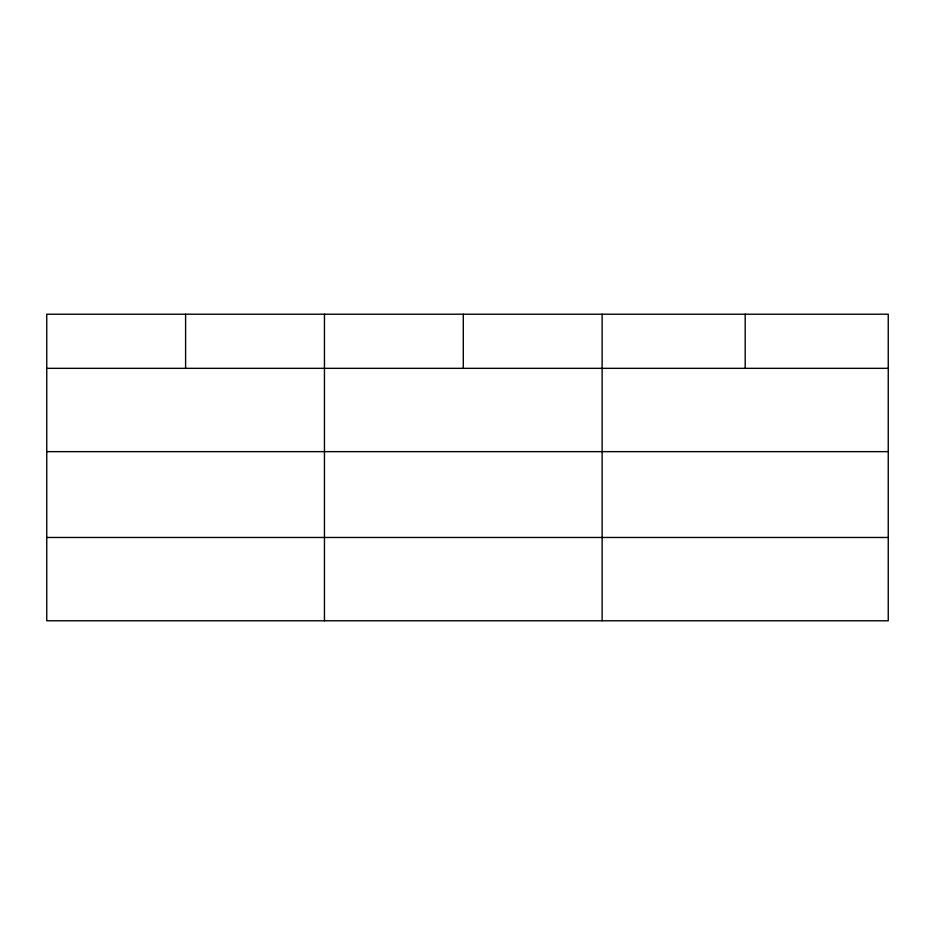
<?xml version="1.0" encoding="UTF-8"?>
<svg xmlns="http://www.w3.org/2000/svg" width="935" height="935" viewBox="0 0 935 935"><rect width="100%" height="100%" fill="white"/><g stroke="black" fill="none" stroke-linecap="round" stroke-linejoin="round"><path stroke-width="1.4" d="M888.25 451.64L888.25 314.218L46.75 314.218L46.75 620.782L888.25 620.782L888.25 451.64L46.75 451.64M46.75 368.332L888.25 368.332M46.75 537.473L888.25 537.473M745.195 314.218L745.195 368.332M602.14 314.218L602.14 620.782M463.292 314.218L463.292 368.332M324.445 314.218L324.445 620.782M185.597 314.218L185.597 368.332"/></g></svg>
